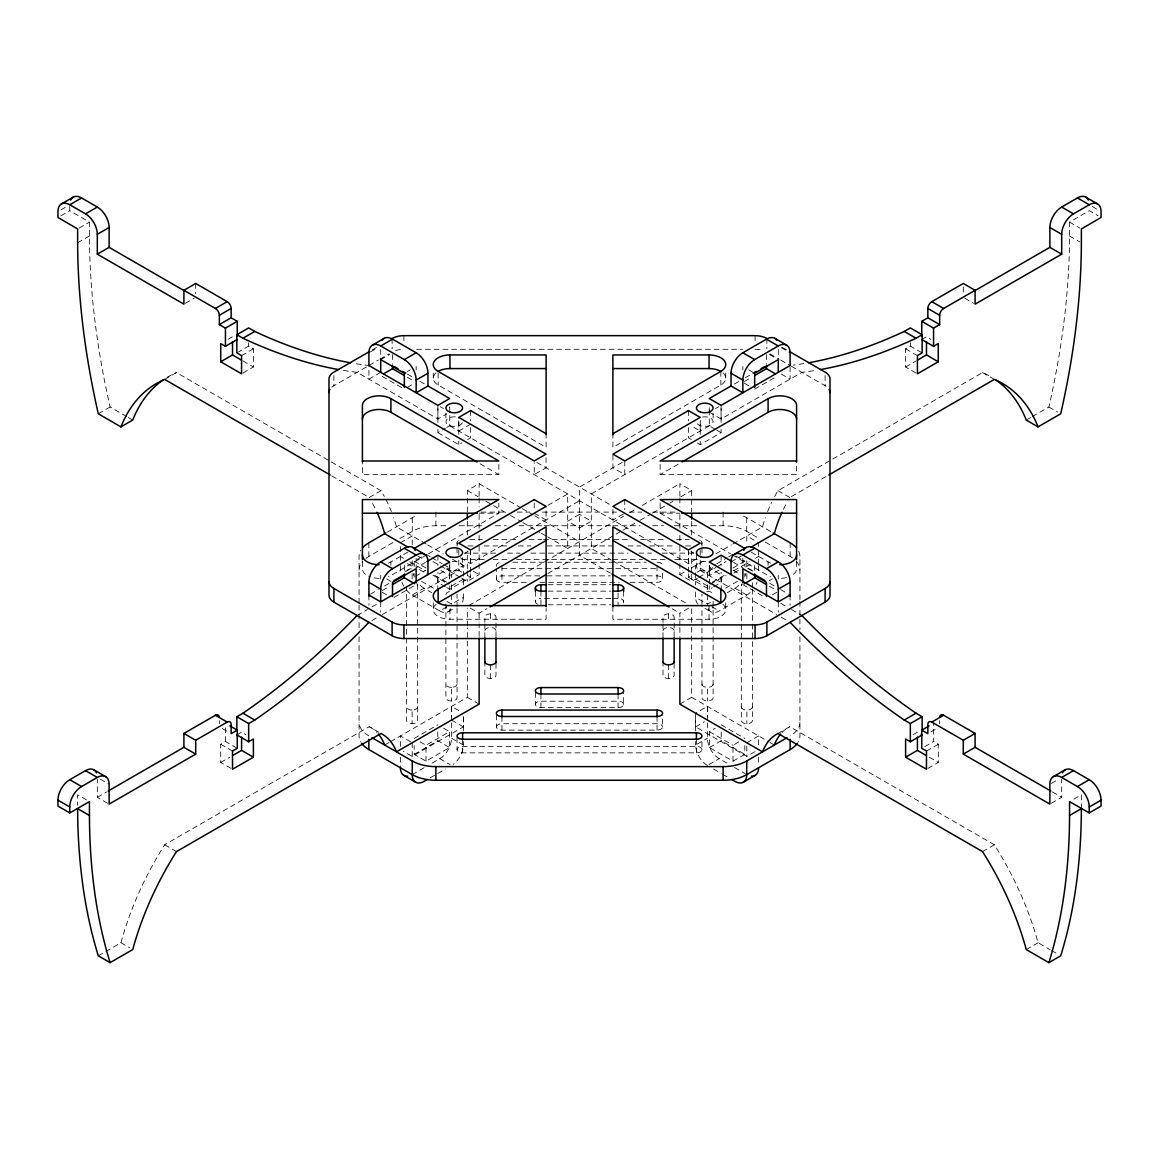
<?xml version="1.0" encoding="UTF-8"?>
<svg xmlns="http://www.w3.org/2000/svg" width="1159" height="1159" viewBox="0 0 1159 1159"><rect width="100%" height="100%" fill="white"/><g stroke="black" fill="none" stroke-linecap="round" stroke-linejoin="round"><path stroke-width="0.75" stroke-dasharray="5 3.75" d="M126.708 416.574L110.105 406.997A679.435 392.278 60 0 1 89.446 235.987L89.446 222.122L69.757 210.677L69.757 206.244M107.642 803.274L97.313 797.305L97.313 779.254M231.047 768.388L220.717 762.419L220.717 744.237L225.44 741.514L237.247 748.323M225.44 741.514L225.44 726.635M243.057 372.966L253.386 366.997L253.386 348.816L248.663 346.092L238.334 352.046M425.99 761.173L425.99 745.266L449.605 731.633L449.605 747.541L425.99 761.173L414.183 754.35L414.183 745.512M437.798 590.728L437.798 574.821L449.605 567.997L449.605 583.919M437.914 422.398L437.914 407.055M449.721 579.065L449.721 565.433M446.766 427.512L449.721 425.802L449.721 407.055L449.721 410.474M432.104 763.086L439.768 758.667A16.704 9.649 -60 0 0 451.575 738.225L451.575 722.318M451.575 720.536L451.575 706.396L460.427 711.51M461.731 572.14L458.776 570.431L458.776 558.508M458.776 434.437L458.776 420.804M463.383 730.894L463.383 716.755M390.38 741.731L467.323 697.312L467.323 627.801M467.323 626.019L467.323 608.185M467.323 568.939L467.323 551.104M467.323 535.067L467.323 520.811M467.323 511.901L467.323 490.503L479.131 483.694L520.826 507.758M470.583 572.14L470.583 551.684M479.131 636.392L479.131 623.919M461.586 578.109L467.323 581.412L479.131 574.589L479.131 544.295M479.131 528.258L479.131 513.988M479.131 496.168L479.131 483.694M679.869 625.701L679.869 613.227L691.677 606.403M697.414 578.109L691.677 581.412L679.869 574.589L679.869 544.295M679.869 528.258L679.869 513.988M679.869 496.168L679.869 483.694L691.677 490.503L691.677 511.901M688.417 572.14L688.417 551.684M679.869 704.136L691.677 697.312L691.677 624.237M691.677 622.455L691.677 608.185M691.677 572.503L691.677 551.104M691.677 535.067L691.677 520.811M695.617 730.894L695.617 716.755M697.269 572.14L700.224 570.431L700.224 558.508M700.224 434.437L700.224 420.804L700.224 431.032L691.372 425.918M726.896 763.086L719.232 758.667A16.704 9.649 60 0 1 707.425 738.225L707.425 722.318M707.425 720.536L707.425 706.396L695.617 713.22L695.617 726.852L746.787 756.392L758.594 749.583M744.817 745.512L744.817 754.35L733.01 761.173L709.395 747.541L709.395 731.633L715.306 728.214M709.395 583.919L709.279 565.433L709.279 575.661L721.086 568.837M715.175 429.221L709.279 425.802L709.279 407.055L709.279 410.474M721.202 590.728L721.202 574.821L709.395 567.997L715.306 564.592M721.086 422.398L721.086 407.055M733.01 761.173L733.01 745.266L738.92 741.861M915.943 372.966L905.614 366.997L905.614 348.816L910.337 346.092L922.144 352.901M924.708 746.628L933.56 741.514L933.56 723.332M927.953 768.388L938.283 762.419L938.283 744.237L933.56 741.514M1051.358 803.274L1061.687 797.305L1061.687 779.254M1032.292 416.574L1048.895 406.997A679.435 392.278 -60 0 0 1069.554 235.987L1069.554 222.122L1089.243 210.677L1098.095 215.791M1081.376 808.663L1081.376 794.799L1072.51 799.913M60.905 209.88L66.802 206.476M60.905 215.791L69.757 210.677M79.102 228.077L89.446 222.122M77.624 242.796L89.446 235.987M185.382 303.31L194.248 298.196M98.298 413.806L110.105 406.997M228.091 339.326L232.524 336.776L234.886 338.138M164.665 379.413L176.472 372.59L381.021 490.677A85.752 49.504 60 0 1 384.339 496.516M241.579 355.625L253.386 348.816M372.198 349.975L376.805 347.323M370.387 351.93L377.762 347.671M331.822 387.193A16.704 9.649 0 0 1 333.893 385.73L367.606 366.273M369.142 365.389L378.327 360.072M379.862 359.189L389.062 353.886M380.717 359.609L389.583 354.495M380.717 372.329L368.91 379.152L368.91 365.52A582.47 336.284 60 0 1 355.132 363.593M407.287 371.532L410.243 369.837M407.287 387.454L414.676 383.18M343.325 370.402A582.47 336.284 60 0 0 357.102 372.329L437.914 418.993L446.766 413.879M437.914 429.221L437.914 432.626L445.302 428.366M470.583 424.223L458.776 431.032L458.776 417.399M437.914 432.626L458.776 444.665L461.731 442.97M467.628 439.551L470.583 437.856L470.583 427.628M369.214 497.501L381.021 490.677M387.454 532.068L412.271 517.74A33.394 19.283 0 0 1 415.559 516.088M365.969 558.348A33.394 19.283 0 0 1 368.852 556.45L393.669 542.122M399.869 538.544L412.271 531.387A33.394 19.283 0 0 1 435.885 525.737L448.533 525.737M388.381 563.086A16.704 9.649 0 0 0 390.902 561.898L407.78 552.148M414.183 566.49L414.183 561.188L423.035 556.074M426.889 554.755L390.902 575.53A16.704 9.649 0 0 1 388.381 576.733M428.453 553.843L498.863 513.205L498.863 502.977M722.926 372.865A16.704 9.649 0 0 1 720.855 385.034L612.894 447.36L612.894 433.727M404.824 572.039L410.735 568.634M370.474 594.132L378.327 589.612M384.6 585.99L389.294 583.281M425.469 562.39L416.153 567.78L416.153 558.232M734.371 384.049L739.08 381.34M745.353 377.718L751.626 374.096M382.195 590.554L389.583 586.295M744.324 381.485L751.713 377.226M415.661 576.24L425.99 570.271M357.102 615.501L367.432 609.533M372.053 606.867L378.327 603.245M464.933 553.234L468.019 551.467M547.917 505.324L567.693 493.922L567.693 548.453L547.613 536.863M622.195 462.441L579.5 487.099L579.5 555.277L610.387 573.111M715.552 408.548L718.681 406.737M394.002 597.378L414.676 585.44M754.668 389.149L776.805 376.371M406.302 589.815A16.704 9.649 60 0 0 412.213 595.045L424.02 588.236L431.67 592.655M371.865 620.616L377.762 617.196M382.282 614.589L458.776 570.431M458.776 549.974L458.776 556.798L470.583 563.622L579.5 500.731M709.279 425.802L591.307 493.922L591.307 548.453L611.387 560.043M709.279 412.169L721.086 418.993L801.898 372.329A582.47 336.284 -60 0 0 815.675 370.402M451.575 585.961L463.383 579.138M446.766 587.584L449.721 589.294L470.583 577.254L470.583 573.835M697.269 442.97L700.224 444.665L721.086 432.626L721.086 429.221M97.313 797.305L106.585 791.945M660.137 464.411L660.137 474.639L678.913 463.788M412.213 595.045L439.768 610.952L447.142 606.693M446.983 601.492L451.575 604.143L463.383 597.32L463.383 592.017M448.113 611.778L454.024 608.374M236.856 734.922L241.579 732.198L245.998 734.748M921.753 339.5L926.476 336.776L930.909 339.326M623.296 514.089L612.952 520.043L612.952 506.411M468.873 605.505L623.614 516.175M629.859 512.568L636.117 508.96M642.361 505.353L679.869 483.694M220.717 762.419L229.656 757.262M470.264 608.113L479.131 613.227L486.939 608.721M547.888 573.517L621.354 531.112M622.919 530.214L638.537 521.188M640.101 520.29L651.054 513.973M652.604 513.06L668.236 504.049M669.801 503.136L672.93 501.34M680.739 496.82L691.677 490.503M905.614 366.997L916.045 360.971M105.846 951.467L120.927 942.745A219.08 126.49 -60 0 1 164.665 844.781L369.214 726.679L381.021 733.502M774.661 496.516A85.752 49.504 -60 0 1 777.979 490.677L982.528 372.59A219.08 126.49 -60 0 1 991.93 377.385M791.351 496.603L827.265 475.871M449.721 425.802L688.417 563.622L698.747 557.653M384.658 745.034L388.946 742.557M679.869 574.589L685.592 571.286M691.329 567.982L706.468 559.232M715.784 553.872L731.286 544.918M732.836 544.02L762.535 526.867A85.752 49.504 -60 0 1 765.331 517.696M688.417 573.835L688.417 577.254L691.372 575.545M414.183 738.442L437.798 724.81M716.769 563.738L727.113 557.783M728.591 556.928L733.01 554.364M698.718 577.356L715.784 567.504M716.726 566.954L726.041 561.579M731.039 561.869L741.383 555.9M733.01 567.997L744.817 561.188L744.817 566.49M414.183 754.35L437.798 740.717L449.605 747.541M712.35 582.209L724.158 575.386M463.383 716.624L463.383 726.852L412.213 756.392L403.361 751.293M710.525 584.165L726.041 575.212M733.792 570.735L749.294 561.782M755.494 558.203L758.594 556.407M733.995 572.894L739.906 569.475M745.802 566.983L751.713 563.564M688.417 577.254L709.279 589.294L712.234 587.584M713.698 586.744L721.086 582.484L721.086 572.256M725.635 588.178L737.443 581.354M98.298 955.813L104.339 952.336M412.213 774.574L424.455 767.504M695.617 592.017L695.617 597.32L707.425 604.143L712.017 601.492M727.33 592.655L734.98 588.236A16.704 9.649 -60 0 0 739.5 584.585M1026.266 420.065L1030.786 417.443M769.417 580.616L772.372 578.906M430.148 777.863L436.262 774.328M437.798 773.444L445.447 769.025M708.323 608.837A16.704 9.649 -60 0 0 719.232 610.952L746.787 595.045A16.704 9.649 -60 0 0 752.698 589.815M772.372 594.813L776.805 592.263M695.617 726.852L704.469 721.738M707.425 765.491A16.704 9.649 60 0 1 695.617 745.034L707.425 738.225M709.395 747.541L721.202 740.717L744.817 754.35M708.902 764.636L719.232 758.667M746.787 742.76L758.594 735.951L758.594 746.555M777.979 733.502L789.786 726.679L994.335 844.781A219.08 126.49 60 0 1 1038.073 942.745L1050.141 949.714M913.002 734.748L917.421 732.198L922.144 734.922M930.807 731.966L936.718 728.562M926.476 751.061L938.283 744.237M1051.358 783.412L1058.732 779.152M982.528 851.59L994.335 844.781M1026.266 949.569L1038.073 942.745M416.603 349.294L742.397 349.294M498.863 464.411L498.863 474.639L362.405 474.639L362.405 460.992M660.137 474.639L796.595 474.639L796.595 463.89M481.043 512.104L506.338 512.104M517.175 512.104L529.822 512.104M542.47 512.104L616.53 512.104M629.178 512.104L641.825 512.104M652.662 512.104L677.957 512.104M479.116 513.205L498.863 513.205M660.137 502.977L660.137 513.205L679.884 513.205M459.37 525.737L484.665 525.737M495.501 525.737L506.338 525.737M518.986 525.737L542.47 525.737M544.281 525.737L611.112 525.737M612.923 525.737L640.014 525.737M652.662 525.737L663.499 525.737M674.335 525.737L699.63 525.737M710.467 525.737L723.115 525.737A33.394 19.283 0 0 1 746.729 531.387L759.131 538.544M469.801 539.5L482.39 539.5M493.169 539.5L518.348 539.5M529.141 539.5L541.731 539.5M543.528 539.5L611.865 539.5M613.676 539.5L629.859 539.5M640.652 539.5L665.831 539.5M676.61 539.5L689.199 539.5M467.99 545.932L473.394 545.932M484.187 545.932L509.366 545.932M518.348 545.932L530.938 545.932M547.135 545.932L611.865 545.932M628.062 545.932L640.652 545.932M649.634 545.932L674.813 545.932M685.606 545.932L691.01 545.932M464.397 553.133L496.776 553.133M507.555 553.133L520.145 553.133M530.938 553.133L628.062 553.133M638.855 553.133L651.445 553.133M662.224 553.133L694.603 553.133M484.187 559.565L462.6 559.565A5.563 3.216 0 0 1 459.819 559.131M493.169 559.565L507.555 559.565M516.552 559.565L642.448 559.565M651.445 559.565L665.831 559.565M674.813 559.565L696.4 559.565A5.563 3.216 0 0 0 699.181 559.131M512.785 562.231L646.215 562.231M501.963 568.663L657.037 568.663M539.833 575.864L501.963 575.864A5.563 3.216 0 0 0 496.4 579.08L496.4 568.852M547.048 575.864L610.156 575.864M620.978 575.864L657.037 575.864A5.563 3.216 0 0 1 662.6 579.08L662.6 568.852M496.4 579.08A5.563 3.216 0 0 0 501.963 582.296L529.011 582.296M539.833 582.296L619.167 582.296M629.989 582.296L657.037 582.296A5.563 3.216 0 0 0 662.6 579.08M548.106 584.73L610.894 584.73M548.106 591.148L610.894 591.148M544.513 598.363L610.894 598.363M612.691 598.363L618.066 598.363A5.563 3.216 0 0 1 623.339 600.536A5.563 3.216 0 0 1 621.456 604.129M548.106 604.795L610.894 604.795M436.074 604.259A16.704 9.649 0 0 0 435.219 614.154A16.704 9.649 0 0 0 449.953 619.254L546.106 619.254L546.106 608.518M722.926 604.259A16.704 9.649 0 0 1 723.781 614.154A16.704 9.649 0 0 1 709.047 619.254L612.894 619.254L612.894 605.621M535.357 692.488L535.357 704.426A5.563 3.216 0 0 0 540.934 707.627L618.066 707.627A5.563 3.216 0 0 0 623.643 704.426L623.643 692.488M496.4 714.987L496.4 726.91A5.563 3.216 0 0 0 501.963 730.127L657.037 730.127A5.563 3.216 0 0 0 662.6 726.91L662.6 714.987M457.037 737.718L457.037 749.641A5.563 3.216 0 0 0 462.6 752.857L696.4 752.857A5.563 3.216 0 0 0 701.963 749.641L701.963 737.718M1092.198 206.476L1098.095 209.88M1069.554 222.122L1079.898 228.077M1069.554 235.987L1079.898 241.941M964.752 298.196L973.618 303.31M1048.895 406.997L1057.747 412.111M982.528 372.59L994.335 379.413M905.614 348.816L917.421 355.625M782.195 347.323L786.802 349.975M781.238 347.671L790.09 352.785M769.938 353.886L779.138 359.189M780.673 360.072L789.859 365.389M791.394 366.273L825.107 385.73A16.704 9.649 0 0 1 827.178 387.193M769.417 354.495L775.328 357.899M781.238 374.038L790.09 379.152L790.09 365.52M748.757 369.837L754.668 373.241M744.324 383.18L751.713 387.454M716.653 430.076L721.086 432.626M691.372 439.551L688.417 437.856L688.417 427.628M777.979 490.677L789.786 497.501M743.441 516.088A33.394 19.283 0 0 1 746.729 517.74L771.546 532.068M765.331 542.122L790.148 556.45A33.394 19.283 0 0 1 793.031 558.348M751.22 552.148L768.098 561.898A16.704 9.649 0 0 0 770.619 563.086M735.965 556.074L744.817 561.188M436.074 372.865A16.704 9.649 0 0 0 438.145 385.034L546.106 447.36L546.106 435.436M660.137 513.205L730.547 553.843M732.111 554.755L768.098 575.53A16.704 9.649 0 0 0 770.619 576.733M748.265 568.634L754.176 572.039M407.374 374.096L413.647 377.718M419.92 381.34L424.629 384.049M733.531 562.39L742.847 567.78M769.706 583.281L774.4 585.99M780.673 589.612L788.526 594.132M407.287 377.226L414.676 381.485M769.417 586.295L776.805 590.554M733.01 570.271L740.398 574.531M440.319 406.737L443.448 408.548M536.805 462.441L610.88 505.208M690.981 551.467L694.067 553.234M780.673 603.245L786.947 606.867M791.568 609.533L801.898 615.501M382.195 376.371L404.332 389.149M742.847 584.585L764.998 597.378M734.98 588.236L746.787 595.045M700.224 570.431L776.718 614.589M781.238 617.196L787.135 620.616M695.617 579.138L707.425 585.961M1052.415 791.945L1061.687 797.305M480.087 463.788L498.863 474.639M711.858 606.693L719.232 610.952M704.976 608.374L710.887 611.778M534.227 513.234L546.048 520.043L546.048 506.411M522.361 508.656L533.169 514.9M534.719 515.784L579.5 541.644M612.923 560.942L687.055 603.738M242.955 360.971L253.386 366.997M467.323 490.503L478.131 496.747M485.853 501.21L492.024 504.773M493.575 505.657L509.018 514.582M510.554 515.465L521.362 521.709M522.912 522.608L539.891 532.416M541.441 533.299L546.077 535.98M672.148 608.765L679.869 613.227M929.344 757.262L938.283 762.419M331.735 475.871L367.649 496.603M426.164 544.02L396.465 526.867A85.752 49.504 60 0 0 393.669 517.696M427.714 544.918L443.216 553.872M452.532 559.232L467.671 567.982M473.408 571.286L479.131 574.589M691.677 697.312L768.62 741.731M770.054 742.557L774.342 745.034M467.628 575.545L470.583 577.254M425.99 554.364L430.409 556.928M431.887 557.783L442.231 563.738M443.694 564.592L449.605 567.997M721.202 724.81L744.817 738.442M432.959 561.579L460.282 577.356M417.617 555.9L425.005 560.159M440.869 570.547L449.721 575.661L449.721 562.028M414.183 561.188L425.99 567.997M709.395 731.633L733.01 745.266M434.842 575.386L446.65 582.209M400.406 556.407L403.506 558.203M409.707 561.782L425.208 570.735M432.959 575.212L448.475 584.165M419.094 569.475L427.961 574.589M407.287 563.564L413.198 566.983M445.302 586.744L437.914 582.484L437.914 572.256M421.557 581.354L433.365 588.178M128.214 417.443L132.734 420.065M734.545 767.504L745.266 773.69M1051.648 950.583L1059.196 954.944M386.628 578.906L392.524 582.325M713.553 769.025L721.202 773.444M722.738 774.328L728.852 777.863M382.195 592.263L386.628 594.813M467.323 697.312L479.131 704.136M451.575 720.043L463.383 726.852M443.694 728.214L449.605 731.633M451.575 738.225L463.383 745.034A16.704 9.649 -60 0 1 453.111 764.476M420.08 741.861L425.99 745.266M410.735 741.905L400.406 735.951L400.406 746.555M439.768 758.667L450.098 764.636M222.282 728.562L228.193 731.966M220.717 744.237L232.524 751.061M100.268 779.152L109.12 784.266M164.665 844.781L176.472 851.59M86.49 799.913L77.624 794.799L77.624 805.201M120.927 942.745L129.779 947.859M963.288 286.939L963.288 293.879M939.659 720.637L939.659 723.752M910.337 342.774L910.337 346.092M825.107 375.502L825.107 385.73M799.927 599.71L799.927 556.45A33.394 19.283 0 0 0 798.16 550.25M799.927 601.507L799.927 629.569M799.927 636.769L799.927 735.907A33.394 19.283 0 0 1 798.16 742.108M796.595 561.55L796.595 568.707A16.704 9.649 0 0 1 791.713 575.53M790.148 542.818L790.148 556.45M790.09 595.045L790.09 605.273M778.283 349.482L778.283 358.276M778.283 575.501L778.283 579.036M778.283 601.869L778.283 612.082M768.098 561.898L768.098 565.302M766.881 338.486L766.881 348.7M766.476 354.553L766.476 363.39M758.594 563.984L758.594 542.774L746.787 535.965L746.787 544.802M758.594 565.751L758.594 572.821M758.594 757.16L758.594 764.23M755.074 335.661L755.074 342.47M754.668 565.404L754.668 572.474M752.466 582.673L752.466 588.062M752.466 589.105L752.466 720.492A5.563 3.216 0 0 1 746.889 723.709A5.563 3.216 0 0 1 741.325 720.492L741.325 584.469M746.787 560.71L746.787 567.78M746.889 573.763L746.889 578.877M741.325 706.86A5.563 3.216 0 0 0 746.889 710.061L746.889 723.709M746.787 746.179L746.787 756.899M746.729 517.74L746.729 531.387M744.817 573.56L744.817 577.095M742.847 366.418L742.847 369.967M742.847 558.232L742.847 566.186M725.751 373.097L725.751 378.211M725.751 602.796L725.751 609.62M723.115 512.104L723.115 525.737M721.202 731.88L721.202 740.717M721.086 405.36L721.086 418.993M721.086 555.204L721.086 565.433M720.855 371.402L720.855 385.034M713.104 413.082L713.104 421.601M713.104 601.42L713.104 697.761A5.563 3.216 0 0 1 707.541 700.978A5.563 3.216 0 0 1 701.963 697.761L701.963 605.346M709.279 585.889L709.279 589.294M709.047 605.621L709.047 619.254M707.425 577.631L707.425 572.314L695.617 565.505L695.617 584.947M707.425 584.701L707.425 591.771M707.541 594.784L707.425 604.143M701.963 684.129A5.563 3.216 0 0 0 707.541 687.345L707.541 700.978M707.425 706.396L707.425 716.624M701.963 542.716L701.963 546.121M701.963 547.83L701.963 554.654M701.963 604.824L701.963 594.596A5.563 3.216 0 0 1 702.021 594.176M700.224 441.26L700.224 444.665M700.224 549.974L700.224 556.798M696.4 554.292L696.4 566.229M696.4 739.225L696.4 752.857M695.617 741.499L695.617 745.034M691.677 574.284L691.677 581.412M688.417 410.576L688.417 420.804M688.417 549.974L688.417 563.622M679.869 497.95L679.869 506.86M679.869 535.386L679.869 542.513M679.869 627.483L679.869 636.392M674.132 636.697L674.132 617.095A5.563 3.216 0 0 0 668.569 613.879A5.563 3.216 0 0 0 663.006 617.095L663.006 622.441M674.132 663.339L674.132 675.262A5.563 3.216 0 0 1 668.569 678.479A5.563 3.216 0 0 1 663.006 675.262L663.006 663.339M668.569 613.879L668.569 622.397M668.569 664.846L668.569 678.479M663.006 623.904L663.006 636.697M657.037 565.635L657.037 582.296M657.037 716.494L657.037 730.127M624.773 460.963L624.773 474.596L612.952 467.787L612.952 454.14M624.773 499.601L624.773 509.83M623.643 591.351L623.643 601.579M618.066 593.249L618.066 604.795M618.066 693.995L618.066 707.627M546.048 457.559L546.048 467.787L534.227 474.596L534.227 462.673M540.934 591.148L540.934 604.795M540.934 693.995L540.934 707.627M535.357 591.351L535.357 601.579M534.227 503.006L534.227 509.83M501.963 565.635L501.963 582.296M501.963 716.494L501.963 730.127M495.994 636.697L495.994 617.095A5.563 3.216 0 0 0 490.431 613.879A5.563 3.216 0 0 0 484.868 617.095L484.868 622.441M495.994 663.339L495.994 675.262A5.563 3.216 0 0 1 490.431 678.479A5.563 3.216 0 0 1 484.868 675.262L484.868 663.339M490.431 613.879L490.431 622.397M490.431 664.846L490.431 678.479M484.868 623.904L484.868 636.697M479.131 497.95L479.131 506.86M479.131 535.386L479.131 542.513M479.131 613.227L479.131 622.137M470.583 410.576L470.583 420.804M470.583 549.974L470.583 563.622M467.323 570.721L467.323 581.412M463.383 584.947L463.383 565.505L451.575 572.314L451.575 577.631M463.383 741.499L463.383 745.034M462.6 557.711L462.6 566.229M462.6 739.225L462.6 752.857M458.776 441.26L458.776 444.665M457.037 542.716L457.037 546.121M457.037 547.83L457.037 554.654M457.037 607.128L457.037 594.596A5.563 3.216 0 0 0 456.979 594.176M457.037 608.229L457.037 697.761A5.563 3.216 0 0 1 451.459 700.978A5.563 3.216 0 0 1 445.896 697.761L445.896 601.42M451.575 584.701L451.575 591.771M451.459 594.784L451.575 604.143M457.037 684.129A5.563 3.216 0 0 1 451.459 687.345L451.459 700.978M451.575 706.396L451.575 716.624M449.953 609.026L449.953 619.254M449.721 585.889L449.721 589.294M445.896 413.082L445.896 421.601M438.145 373.097L438.145 385.034M437.914 405.36L437.914 418.993M437.914 555.204L437.914 565.433M437.798 731.88L437.798 740.717M435.885 512.104L435.885 525.737M433.249 373.097L433.249 378.211M433.249 602.796L433.249 609.62M417.675 584.469L417.675 720.492A5.563 3.216 0 0 1 412.111 723.709A5.563 3.216 0 0 1 406.534 720.492L406.534 586.266M416.153 366.418L416.153 369.967M414.183 573.56L414.183 577.095M412.271 517.74L412.271 531.387M412.213 544.802L412.213 535.965L400.406 542.774L400.406 563.984M412.213 560.71L412.213 567.78M412.111 573.763L412.111 578.877M417.675 706.86A5.563 3.216 0 0 1 412.111 710.061L412.111 723.709M412.213 742.76L412.213 756.899M404.332 565.404L404.332 572.474M403.926 335.661L403.926 342.47M400.406 565.751L400.406 572.821M400.406 757.16L400.406 767.765M392.524 354.553L392.524 363.39M392.119 338.486L392.119 348.7M390.902 561.898L390.902 565.302M380.717 349.482L380.717 358.276M380.717 575.501L380.717 579.036M380.717 601.869L380.717 612.082M368.91 595.045L368.91 605.273M368.852 542.818L368.852 556.45M362.405 561.55L362.405 568.707A16.704 9.649 0 0 0 369.822 576.733M359.073 603.317L359.073 556.45A33.394 19.283 0 0 1 360.84 550.25M359.073 605.114L359.073 629.569M359.073 636.769L359.073 735.907A33.394 19.283 0 0 0 360.84 742.108M333.893 375.502L333.893 385.73M248.663 342.774L248.663 346.092M219.341 720.637L219.341 723.752M195.712 283.477L195.712 293.879M623.643 704.426A5.563 3.216 0 0 0 618.066 701.209L540.934 701.209A5.563 3.216 0 0 0 535.357 704.426M701.963 749.641A5.563 3.216 0 0 0 696.4 746.425L462.6 746.425A5.563 3.216 0 0 0 457.037 749.641M496.4 726.91A5.563 3.216 0 0 1 501.963 723.709L657.037 723.709A5.563 3.216 0 0 1 662.6 726.91M663.006 630.728A5.563 3.216 0 0 1 668.569 627.512A5.563 3.216 0 0 1 674.132 630.728M416.921 583.904A5.563 3.216 0 0 1 417.675 585.512M796.479 561.55A33.394 19.283 0 0 1 799.927 570.083M359.073 570.083A33.394 19.283 0 0 1 362.521 561.55M484.868 630.728A5.563 3.216 0 0 1 490.431 627.512A5.563 3.216 0 0 1 495.994 630.728M445.896 608.229A5.563 3.216 0 0 1 446.331 606.997M537.544 604.129A5.563 3.216 0 0 1 535.661 600.536A5.563 3.216 0 0 1 540.934 598.363M741.325 585.512A5.563 3.216 0 0 1 742.079 583.904M712.669 606.997A5.563 3.216 0 0 1 713.104 608.229M368.852 735.907A33.394 19.283 0 0 1 359.073 722.274M799.927 722.274A33.394 19.283 0 0 1 790.148 735.907M412.111 710.061A5.563 3.216 0 0 1 406.534 706.86M406.968 570.634A5.563 3.216 0 0 1 411.373 568.678M451.459 687.345A5.563 3.216 0 0 1 445.896 684.129M445.896 594.596A5.563 3.216 0 0 1 452.198 591.409M657.037 562.231A5.563 3.216 0 0 1 662.412 566.273M496.588 566.273A5.563 3.216 0 0 1 501.963 562.231M701.224 541.108A5.563 3.216 0 0 1 701.224 544.324M699.79 540.166A5.563 3.216 0 0 1 700.34 540.442M457.776 544.324A5.563 3.216 0 0 1 457.776 541.108M458.66 540.442A5.563 3.216 0 0 1 459.21 540.166M752.466 706.86A5.563 3.216 0 0 1 746.889 710.061M747.627 568.678A5.563 3.216 0 0 1 752.032 570.634M706.802 591.409A5.563 3.216 0 0 1 713.104 594.596M713.104 684.129A5.563 3.216 0 0 1 707.541 687.345M379.094 578.355A16.704 9.649 0 0 1 372.705 577.617M755.074 349.294A16.704 9.649 0 0 1 763.419 350.583M395.581 350.583A16.704 9.649 0 0 1 403.926 349.294M462.311 422.847A8.345 4.824 0 0 1 451.387 426.135A8.345 4.824 0 0 1 446.679 419.572A8.345 4.824 0 0 1 458.428 417.428M786.295 577.617A16.704 9.649 0 0 1 779.906 578.355M452.082 561.579A8.345 4.824 0 0 1 462.311 564.984A8.345 4.824 0 0 1 456.414 570.88A8.345 4.824 0 0 1 446.186 567.475M712.814 567.475A8.345 4.824 0 0 1 702.586 570.88A8.345 4.824 0 0 1 696.689 564.984A8.345 4.824 0 0 1 706.918 561.579M702.586 416.95A8.345 4.824 0 0 1 712.814 420.355A8.345 4.824 0 0 1 706.918 426.266A8.345 4.824 0 0 1 696.689 422.847M803.868 363.593A582.47 336.284 -60 0 1 793.133 365.143M767.606 511.583A85.752 49.504 -60 0 1 771.619 502.47M745.889 573.517A16.704 9.649 -60 0 1 745.208 575.501M698.066 604.216A16.704 9.649 -60 0 1 695.617 597.32M369.214 726.679A85.752 49.504 -60 0 1 376.994 732.517M757.015 582.325A16.704 9.649 -60 0 1 756.161 584.31M783.426 509.294A85.752 49.504 -60 0 1 786.468 503.325M424.02 588.236A16.704 9.649 60 0 1 419.5 584.585M413.792 575.501A16.704 9.649 60 0 1 413.111 573.517M463.383 597.32A16.704 9.649 60 0 1 460.934 604.216M167.07 377.385A219.08 126.49 60 0 1 176.472 372.59M385.904 499.486A85.752 49.504 60 0 1 391.394 511.583M782.006 732.517A85.752 49.504 60 0 1 789.786 726.679M372.532 503.325A85.752 49.504 60 0 1 375.574 509.294M450.677 608.837A16.704 9.649 60 0 1 439.768 610.952M403.854 586.237A16.704 9.649 60 0 1 401.985 582.325M579.5 514.364L567.693 521.188L579.5 528.011L591.307 521.188L579.5 514.364"/><path stroke-width="1.5" d="M479.131 638.174L479.131 704.136L396.465 751.858A85.752 49.504 -60 0 0 381.021 733.502L176.472 851.59A219.08 126.49 -60 0 0 132.734 949.569L110.105 962.636A679.435 392.278 -60 0 1 89.446 815.487L89.446 801.622L69.757 812.908L57.95 806.084L57.95 800.174A16.704 9.649 -60 0 1 69.757 779.717L85.505 770.634A16.704 9.649 -60 0 1 96.414 772.749M183.904 290.301L215.4 308.482A5.563 3.216 60 0 1 219.341 315.291L219.341 324.607L231.148 317.798L231.148 308.482A5.563 3.216 60 0 0 227.207 301.659L195.712 283.477L183.904 290.301L183.904 304.151L97.313 254.169L97.313 234.306A16.704 9.649 60 0 0 85.505 213.85L69.757 204.766A16.704 9.649 60 0 0 57.95 211.59L57.95 217.486L77.624 228.931L77.624 242.796A679.435 392.278 60 0 0 98.298 413.806L120.927 426.874L132.734 420.065A219.08 126.49 60 0 1 162.666 380.268M97.313 254.169L109.12 247.345L109.12 227.497A16.704 9.649 60 0 0 97.313 207.041L81.565 197.943A16.704 9.649 60 0 0 70.656 200.072M108.135 791.046L183.904 747.309L183.904 733.444L215.4 715.262A5.563 3.216 -60 0 1 219.297 716.957M85.505 770.634L97.313 777.457A16.704 9.649 -60 0 1 109.12 784.266L109.12 804.114L195.712 754.118L195.712 740.268L227.207 722.086A5.563 3.216 -60 0 1 231.148 724.361L231.148 733.676L237.247 730.156L237.247 748.323L232.524 751.061L232.524 769.243L253.386 757.189L253.386 739.007L248.663 741.746L236.856 734.922M350.511 362.796A582.47 336.284 60 0 1 254.763 331.431L248.663 327.91L236.856 334.719L236.856 352.901L241.579 355.625L241.579 373.806L220.717 361.767L220.717 343.586L225.44 346.309L237.247 339.5M225.44 346.309L225.44 328.127L237.247 321.318L237.247 336.197M220.717 361.767L232.524 354.944L232.524 341.731M236.856 729.967L236.856 716.74L242.955 713.22A582.47 336.284 -60 0 0 357.102 615.501M232.64 755.538L241.579 750.38L241.579 737.153M248.663 741.746L248.663 723.564L254.763 720.043A582.47 336.284 -60 0 0 368.91 622.311M380.717 371.981L380.717 359.609L404.332 373.241L404.332 387.381M392.524 596.465L392.524 582.325L416.153 568.678L416.153 582.818M368.91 365.085L368.91 352.785A16.704 9.649 60 0 1 380.717 345.976L404.332 359.609A16.704 9.649 60 0 1 416.153 380.065L416.153 392.785L427.961 385.976L427.961 373.241A16.704 9.649 60 0 0 416.153 352.785L392.524 339.152A16.704 9.649 60 0 0 382.296 340.065M427.961 574.589L427.961 561.869A16.704 9.649 -60 0 0 416.153 555.045L404.332 548.236L380.717 561.869A16.704 9.649 -60 0 0 368.91 582.325L368.91 596.378M679.869 638.174L679.869 704.136L762.535 751.858A85.752 49.504 60 0 1 777.979 733.502L982.528 851.59A219.08 126.49 60 0 1 1026.266 949.569L1048.895 962.636L1060.702 955.813A679.435 392.278 60 0 0 1081.376 808.663L1069.554 815.487A679.435 392.278 60 0 1 1048.895 962.636M731.039 574.589L731.039 561.869A16.704 9.649 60 0 1 742.847 555.045L754.668 548.236L778.283 561.869A16.704 9.649 60 0 1 790.09 582.325L790.09 596.378M776.704 340.065A16.704 9.649 -60 0 0 766.476 339.152L742.847 352.785A16.704 9.649 -60 0 0 731.039 373.241L731.039 385.976L742.847 392.785L742.847 380.065A16.704 9.649 -60 0 1 754.668 359.609L778.283 345.976A16.704 9.649 -60 0 1 790.09 352.785L790.09 365.085M742.847 582.818L742.847 568.678L766.476 582.325L766.476 596.465M754.668 387.381L754.668 373.241L778.283 359.609L778.283 371.981M929.141 725.882L921.753 730.156L921.753 748.323L926.476 751.061L926.476 769.243L905.614 757.189L905.614 739.007L910.337 741.746L922.144 734.922M910.337 741.746L910.337 723.564L922.144 716.74L922.144 729.967M905.614 757.189L917.421 750.38L917.421 737.153M921.753 336.197L921.753 321.318L927.852 317.798L939.659 324.607L939.659 315.291A5.563 3.216 -60 0 1 943.6 308.482L975.096 290.301L975.096 304.151L1061.687 254.169L1061.687 234.306A16.704 9.649 -60 0 1 1073.495 213.85L1089.243 204.766A16.704 9.649 -60 0 1 1101.05 211.59L1101.05 217.486L1081.376 228.931L1081.376 242.796A679.435 392.278 -60 0 1 1060.702 413.806L1038.073 426.874L1026.266 420.065A219.08 126.49 -60 0 0 996.334 380.268M808.489 362.796A582.47 336.284 -60 0 0 904.237 331.431L910.337 327.91L922.144 334.719L922.144 352.901L917.421 355.625L917.421 373.806L938.283 361.767L938.283 343.586L933.56 346.309L921.753 339.5M917.537 360.116L926.476 354.944L926.476 341.731M933.56 346.309L933.56 328.127L939.659 324.607M963.288 754.118L963.288 740.268L975.096 733.444L975.096 747.309L963.288 754.118L1049.88 804.114L1049.88 784.266A16.704 9.649 60 0 1 1061.687 777.457L1073.495 770.634L1089.243 779.717A16.704 9.649 60 0 1 1101.05 800.174L1101.05 806.084L1089.243 812.908L1069.554 801.622L1069.554 815.487M974.111 291.097L1049.88 247.345L1049.88 227.497A16.704 9.649 -60 0 1 1061.687 207.041L1077.435 197.943A16.704 9.649 -60 0 1 1088.344 200.072M61.413 203.941L73.22 197.117M69.757 204.766L81.565 197.943M85.505 213.85L97.313 207.041M97.313 234.306L109.12 227.497M215.4 308.482L227.207 301.659M219.341 315.291L231.148 308.482M236.856 334.719L242.955 338.24L254.763 331.431M372.372 345.15L384.18 338.327M369.142 351.757L333.893 372.097A16.704 9.649 0 0 0 328.997 378.921L328.997 595.277A16.704 9.649 0 0 0 333.893 602.101L392.119 635.712A16.704 9.649 0 0 0 403.926 638.537L755.074 638.537A16.704 9.649 0 0 0 766.881 635.712L825.107 602.101A16.704 9.649 0 0 0 830.003 595.277L830.003 378.921A16.704 9.649 0 0 0 825.107 372.097L789.859 351.757M380.717 345.976L392.524 339.152M404.332 359.609L416.153 352.785M383.672 373.806L392.524 368.692L404.332 375.516M416.153 380.065L427.961 373.241M385.904 532.966L368.852 542.818A33.394 19.283 0 0 0 362.521 547.917M414.371 548.337L498.863 499.558L362.405 499.558L362.405 559.754M612.894 433.727L720.855 371.402A16.704 9.649 0 0 0 724.476 360.898A16.704 9.649 0 0 0 709.047 354.944L612.894 354.944L612.894 434.828M380.717 601.434L380.717 589.134A16.704 9.649 -60 0 1 392.524 568.678L416.153 555.045M394.002 580.558L404.984 574.227M426.932 561.55L437.914 555.204L449.721 562.028L380.717 601.869L368.91 595.045M731.228 385.86L709.279 398.537L721.086 405.36L790.09 365.52M753.191 373.184L756.32 371.373M761.028 368.663L764.172 366.852M392.524 584.585L404.332 577.776L414.676 583.745M754.668 375.516L766.476 368.692L775.328 373.806M69.757 812.908L69.757 806.997A16.704 9.649 -60 0 1 81.565 786.541L97.313 777.457M927.852 317.798L927.852 308.482A5.563 3.216 -60 0 1 931.793 301.659L963.288 283.477L975.096 290.301M546.106 605.621L449.953 605.621A16.704 9.649 0 0 1 434.524 599.667A16.704 9.649 0 0 1 438.145 589.163L546.106 526.838L546.106 606.722M796.595 462.093L796.595 405.491A16.704 9.649 0 0 0 786.295 396.581A16.704 9.649 0 0 0 768.098 398.667L660.137 460.992L796.595 460.992M546.106 540.471L438.145 602.796L438.145 589.163M682.043 461.992L768.098 412.3A16.704 9.649 0 0 1 786.295 410.214A16.704 9.649 0 0 1 796.595 419.123M820.297 369.605A582.47 336.284 -60 0 0 916.045 338.24L922.144 334.719M490.069 606.91L546.338 574.429M828.83 474.958L994.335 379.413A219.08 126.49 -60 0 1 1038.073 426.874M734.502 554.219L746.309 547.396M750.844 547.251L774.342 533.691A85.752 49.504 -60 0 1 782.006 512.307M742.847 555.045L766.476 568.678L778.283 561.869M744.324 583.745L754.668 577.776L766.476 584.585M427.077 779.63L424.02 781.398A16.704 9.649 -60 0 1 412.213 774.574M778.283 601.434L778.283 589.134L790.09 582.325M790.09 595.045L778.283 601.869L709.279 562.028L721.086 555.204L732.068 561.55M328.997 581.644A16.704 9.649 0 0 0 333.893 588.468L392.119 622.079A16.704 9.649 0 0 0 403.926 624.904L755.074 624.904A16.704 9.649 0 0 0 766.881 622.079L825.107 588.468A16.704 9.649 0 0 0 830.003 581.644M371.952 737.703L412.271 760.97A33.394 19.283 0 0 0 435.885 766.621L723.115 766.621A33.394 19.283 0 0 0 746.729 760.97L787.048 737.703M361.608 743.296A33.394 19.283 0 0 0 368.852 749.554L412.271 774.618A33.394 19.283 0 0 0 435.885 780.268L723.115 780.268A33.394 19.283 0 0 0 746.729 774.618L790.148 749.554A33.394 19.283 0 0 0 797.392 743.296M743.325 782.224L755.146 775.4M790.09 622.311A582.47 336.284 60 0 0 904.237 720.043L916.045 713.22L922.144 716.74M921.753 730.156L927.852 733.676L927.852 724.361A5.563 3.216 60 0 1 931.793 722.086L943.6 715.262L975.096 733.444M1053.343 776.617L1065.15 769.808M1061.687 777.457L1077.435 786.541L1089.243 779.717M1089.243 812.908L1089.243 806.997L1101.05 800.174M546.106 433.727L438.145 371.402A16.704 9.649 0 0 1 434.524 360.898A16.704 9.649 0 0 1 449.953 354.944L546.106 354.944L546.106 434.828M438.145 371.402A16.704 9.649 0 0 1 449.953 368.576L546.106 368.576M612.894 368.576L709.047 368.576A16.704 9.649 0 0 1 720.855 371.402M362.405 460.992L498.863 460.992L390.902 398.667A16.704 9.649 0 0 0 372.705 396.581A16.704 9.649 0 0 0 362.405 405.491L362.405 462.093M362.405 513.205L477.32 513.205M681.68 513.205L796.595 513.205M535.357 591.351L535.357 587.946A5.563 3.216 0 0 1 540.934 584.73L546.309 584.73M612.691 584.73L618.066 584.73A5.563 3.216 0 0 1 623.643 587.946L623.643 591.351M546.309 591.148L540.934 591.148A5.563 3.216 0 0 1 535.357 587.946M612.691 591.148L618.066 591.148A5.563 3.216 0 0 0 623.643 587.946M612.894 605.621L709.047 605.621A16.704 9.649 0 0 0 724.476 599.667A16.704 9.649 0 0 0 720.855 589.163L612.894 526.838L612.894 606.722M540.934 687.577L618.066 687.577A5.563 3.216 0 0 1 623.643 690.778A5.563 3.216 0 0 1 618.066 693.995L540.934 693.995A5.563 3.216 0 0 1 535.357 690.778A5.563 3.216 0 0 1 540.934 687.577L540.934 694.386M501.963 710.061L657.037 710.061A5.563 3.216 0 0 1 662.6 713.278A5.563 3.216 0 0 1 657.037 716.494L501.963 716.494A5.563 3.216 0 0 1 496.4 713.278A5.563 3.216 0 0 1 501.963 710.061L501.963 716.885M462.6 732.792L696.4 732.792A5.563 3.216 0 0 1 701.963 736.008A5.563 3.216 0 0 1 696.4 739.225L462.6 739.225A5.563 3.216 0 0 1 457.037 736.008A5.563 3.216 0 0 1 462.6 732.792L462.6 739.616M1085.78 197.117L1097.587 203.941M1077.435 197.943L1089.243 204.766M1061.687 207.041L1073.495 213.85M1049.88 227.497L1061.687 234.306M1049.88 247.345L1061.687 254.169M931.793 301.659L943.6 308.482M927.852 308.482L939.659 315.291M921.753 321.318L933.56 328.127M904.237 331.431L916.045 338.24M926.476 354.944L938.283 361.767M774.82 338.327L786.628 345.15M766.476 339.152L778.283 345.976M742.847 352.785L754.668 359.609M731.039 373.241L742.847 380.065M773.096 532.966L790.148 542.818A33.394 19.283 0 0 1 796.479 547.917M744.629 548.337L660.137 499.558L796.595 499.558L796.595 559.754M394.828 366.852L397.972 368.663M402.68 371.373L405.809 373.184M427.772 385.86L449.721 398.537L437.914 405.36L368.91 365.52M754.016 574.227L764.998 580.558M931.793 722.086L963.288 740.268M109.12 247.345L184.889 291.097M231.148 317.798L237.247 321.318M975.096 747.309L1050.865 791.046M362.405 419.123A16.704 9.649 0 0 1 372.705 410.214A16.704 9.649 0 0 1 390.902 412.3L476.957 461.992M612.894 540.471L720.855 602.796L720.855 589.163M219.341 324.607L225.44 328.127M904.237 720.043L910.337 723.564M232.524 354.944L241.463 360.116M611.923 573.995L669.062 606.983M917.421 750.38L926.36 755.538M330.17 474.958L164.665 379.413A219.08 126.49 60 0 0 120.927 426.874M412.691 547.396L424.498 554.219M408.156 547.251L384.658 533.691A85.752 49.504 60 0 0 376.994 512.307M380.717 561.869L392.524 568.678M731.923 779.63L734.98 781.398A16.704 9.649 60 0 0 746.787 774.574M368.91 582.325L380.717 589.134M403.854 775.4L415.675 782.224M242.955 713.22L254.763 720.043M236.856 716.74L248.663 723.564M215.4 715.262L227.207 722.086M229.859 725.882L237.247 730.156M241.579 750.38L253.386 757.189M183.904 733.444L195.712 740.268M183.904 747.309L195.712 754.118M93.85 769.808L105.657 776.617M69.757 779.717L81.565 786.541M89.446 815.487L77.624 808.663A679.435 392.278 -60 0 0 98.298 955.813L110.105 962.636M57.95 800.174L69.757 806.997M825.107 588.468L825.107 602.101M790.148 739.326L790.148 749.554M768.098 398.667L768.098 412.3M766.881 622.079L766.881 635.712M766.476 365.157L766.476 368.692M755.074 624.904L755.074 638.537M754.668 574.241L754.668 577.776M746.729 760.97L746.729 774.618M723.115 766.621L723.115 780.268M709.047 354.944L709.047 368.576M696.4 732.792L696.4 739.616M691.677 513.683L691.677 519.029M674.132 637.856L674.132 662.789M663.006 637.856L663.006 662.789M657.037 710.061L657.037 716.885M618.066 584.73L618.066 591.539M618.066 687.577L618.066 694.386M540.934 584.73L540.934 591.539M495.994 637.856L495.994 662.789M484.868 637.856L484.868 662.789M467.323 513.683L467.323 519.029M449.953 354.944L449.953 368.576M435.885 766.621L435.885 780.268M412.271 760.97L412.271 774.618M404.332 574.241L404.332 577.776M403.926 624.904L403.926 638.537M392.524 365.157L392.524 368.692M392.119 622.079L392.119 635.712M390.902 398.667L390.902 412.3M368.852 739.326L368.852 749.554M333.893 588.468L333.893 602.101M674.132 661.63A5.563 3.216 0 0 1 668.569 664.846A5.563 3.216 0 0 1 663.006 661.63M495.994 661.63A5.563 3.216 0 0 1 490.431 664.846A5.563 3.216 0 0 1 484.868 661.63M766.881 338.486A16.704 9.649 0 0 0 755.074 335.661L403.926 335.661A16.704 9.649 0 0 0 392.119 338.486M328.997 392.553A16.704 9.649 0 0 1 329.88 389.453M829.12 389.453A16.704 9.649 0 0 1 830.003 392.553M379.094 564.723A16.704 9.649 0 0 1 362.405 555.074M796.595 555.074A16.704 9.649 0 0 1 779.906 564.723M404.332 548.236A16.704 9.649 -60 0 1 415.241 550.351M407.693 776.153A16.704 9.649 -60 0 1 400.406 767.765M378.327 734.009A85.752 49.504 -60 0 1 384.658 745.034M338.703 369.605A582.47 336.284 60 0 1 242.955 338.24M766.476 568.678A16.704 9.649 60 0 1 778.283 589.134M743.759 550.351A16.704 9.649 60 0 1 754.668 548.236M1077.435 786.541A16.704 9.649 60 0 1 1089.243 806.997M916.045 713.22A582.47 336.284 60 0 1 801.898 615.501M939.703 716.957A5.563 3.216 60 0 1 943.6 715.262M1062.586 772.749A16.704 9.649 60 0 1 1073.495 770.634M774.342 745.034A85.752 49.504 60 0 1 780.673 734.009M758.594 767.765A16.704 9.649 60 0 1 751.307 776.153M470.583 410.576L458.776 417.399L534.227 460.963L546.048 454.14L470.583 410.576M534.227 499.601L458.776 543.165L470.583 549.974L546.048 506.411L534.227 499.601M688.417 410.576L612.952 454.14L624.773 460.963L700.224 417.399L688.417 410.576M624.773 499.601L612.952 506.411L688.417 549.974L700.224 543.165L624.773 499.601M450.069 412.14A8.345 4.824 0 0 0 462.6 407.968A8.345 4.824 0 0 0 450.069 403.796A8.345 4.824 0 0 0 450.069 412.14M450.069 556.769A8.345 4.824 0 0 0 462.6 552.597A8.345 4.824 0 0 0 450.069 548.424A8.345 4.824 0 0 0 450.069 556.769M700.572 556.769A8.345 4.824 0 0 0 713.104 552.597A8.345 4.824 0 0 0 700.572 548.424A8.345 4.824 0 0 0 700.572 556.769M700.572 412.14A8.345 4.824 0 0 0 713.104 407.968A8.345 4.824 0 0 0 700.572 403.796A8.345 4.824 0 0 0 700.572 412.14"/></g></svg>
